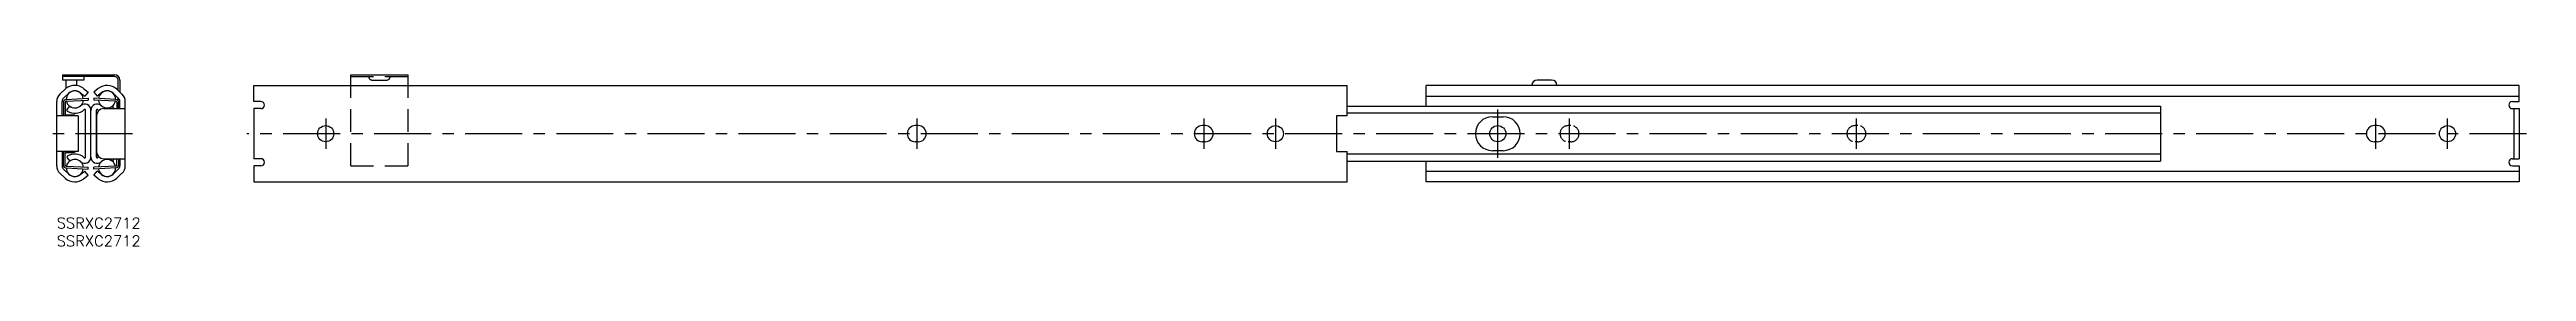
# Model space of a CAD drawing. Extents: x -2 to 689, y -8 to 40.
import ezdxf

# ---------------------------------------------------------------- set-up
doc = ezdxf.new("R2010")
doc.units = 0
doc.header["$LTSCALE"] = 0.5
doc.linetypes.add('CENTER', pattern=[50.8, 31.75, -6.35, 6.35, -6.35])
doc.linetypes.add('DASHED', pattern=[19.05, 12.7, -6.35])
for name, color, linetype in [('MSM_CENTER', 1, 'CENTER'), ('MSM_CONTINUOUS', 7, 'CONTINUOUS'), ('MSM_DASHED', 4, 'DASHED'), ('MSM_PART_NUMBER', 7, 'CONTINUOUS')]:
    doc.layers.add(name, color=color, linetype=linetype)
doc.styles.get("Standard").update_dxf_attribs({"font": 'txt.shx', "height": 3, "bigfont": 'bigfont.shx'})

# ---------------------------------------------------------------- blocks, each defined once
blk = doc.blocks.new('*U2')
at = {"layer": 'MSM_PART_NUMBER'}
blk.add_text('SSRXC2712', height=3, dxfattribs=at).set_placement((0, -3))
blk = doc.blocks.new('*U3')
at = {"layer": 'MSM_PART_NUMBER'}
blk.add_text('SSRXC2712', height=3, dxfattribs=at).set_placement((0, -8))

msp = doc.modelspace()

# ---------------------------------------------------------------- linework, layer by layer
at = {"layer": 'MSM_CENTER'}
for p, q in [((74.99, 27.75), (74.99, 19.25)), ((239.79, 27.75), (239.79, 19.25)), ((319.79, 27.75), (319.79, 19.25)), ((339.79, 27.75), (339.79, 19.25)), ((401.79, 16.75), (401.79, 30.25)), ((421.79, 19.25), (421.79, 27.75)), ((501.79, 19.25), (501.79, 27.75)), ((646.59, 19.25), (646.59, 27.75)), ((666.59, 19.25), (666.59, 27.75)), ((21.1, 23.5), (-2, 23.5)), ((688.59, 23.5), (52.99, 23.5))]:
    msp.add_line(p, q, dxfattribs=at)
at = {"layer": 'MSM_CONTINUOUS'}
for p, q in [((2.55, 36.11), (0.9, 34.57)), ((1.6, 40), (1.6, 38.5)), ((1.6, 40), (16.1, 40)), ((16.1, 39.5), (1.6, 39.5)), ((7.6, 38.5), (1.6, 38.5)), ((3.4, 34.85), (1.92, 33.47)), ((2.55, 38.5), (2.55, 36.1)), ((5.55, 38.5), (5.55, 36.97)), ((6.57, 34.96), (7.82, 33.95)), ((7.51, 36.13), (8.76, 35.12)), ((7.6, 39.5), (7.6, 38.5)), ((8.76, 35.12), (7.82, 33.95)), ((11.59, 36.13), (10.34, 35.12)), ((10.34, 35.12), (11.28, 33.95)), ((12.53, 34.96), (11.28, 33.95)), ((15.7, 34.85), (17.18, 33.47)), ((16.72, 35.95), (18.2, 34.57)), ((17.1, 35.59), (17.1, 38.5)), ((17.6, 38.5), (17.6, 35.13)), ((54.99, 37), (359.79, 37)), ((54.99, 32.5), (54.99, 37)), ((81.99, 40), (97.99, 40)), ((81.99, 37), (81.99, 40)), ((97.99, 37), (97.99, 40)), ((359.79, 28.5), (359.79, 37)), ((686.59, 37), (381.79, 37)), ((381.79, 31.17), (381.79, 37)), ((416.79, 38.5), (412.79, 38.5)), ((686.59, 32.5), (686.59, 37)), ((0, 14.5), (0, 32.5)), ((6, 28.5), (0, 28.5)), ((1.5, 28.5), (1.5, 32.5)), ((1.85, 32.27), (1.85, 29.05)), ((2.35, 32.27), (2.35, 29.05)), ((2.61, 33.07), (8.73, 33.39)), ((2.63, 32.57), (8.75, 32.89)), ((2.65, 28.75), (4.55, 28.75)), ((2.95, 30.3), (3.62, 31.18)), ((2.95, 29.82), (2.95, 30.3)), ((6, 28.5), (6, 18.5)), ((8.05, 16.93), (8.05, 30.07)), ((8.73, 33.39), (8.75, 32.89)), ((9.55, 16.98), (9.55, 30.02)), ((10.37, 33.39), (10.35, 32.89)), ((16.47, 32.57), (10.35, 32.89)), ((16.49, 33.07), (10.37, 33.39)), ((11.05, 16.93), (11.05, 30.07)), ((11.1, 28.5), (11.1, 16.8)), ((13.1, 30.5), (19.1, 30.5)), ((16, 30.5), (15.48, 31.18)), ((16.75, 32.27), (16.75, 30.5)), ((17.1, 32.74), (17.1, 33.54)), ((17.25, 30.5), (17.25, 32.27)), ((17.6, 30.5), (17.6, 32.5)), ((19.1, 14.5), (19.1, 32.5)), ((56.93, 32.5), (54.99, 32.5)), ((56.93, 30.5), (54.99, 30.5)), ((54.99, 30.5), (54.99, 16.5)), ((356.79, 28.5), (356.79, 18.5)), ((359.79, 28.5), (356.79, 28.5)), ((359.79, 31.18), (586.59, 31.18)), ((586.59, 29.2), (359.79, 29.2)), ((381.79, 33.95), (686.59, 33.95)), ((400.29, 28.25), (403.29, 28.25)), ((586.59, 31.18), (586.59, 15.82)), ((684.66, 32.5), (686.59, 32.5)), ((684.66, 30.5), (686.59, 30.5)), ((685.04, 30.5), (685.04, 16.5)), ((686.59, 30.5), (686.59, 16.5)), ((240.19, 25.75), (239.39, 25.75)), ((240.19, 21.25), (239.39, 21.25)), ((320.19, 25.75), (319.39, 25.75)), ((320.19, 21.25), (319.39, 21.25)), ((646.99, 25.75), (646.19, 25.75)), ((646.99, 21.25), (646.19, 21.25)), ((6, 18.5), (0, 18.5)), ((1.5, 18.5), (1.5, 14.5)), ((1.85, 14.73), (1.85, 17.95)), ((2.35, 14.73), (2.35, 17.95)), ((2.61, 13.93), (8.73, 13.61)), ((2.63, 14.43), (8.75, 14.11)), ((2.65, 18.25), (4.55, 18.25)), ((2.95, 17.18), (2.95, 16.7)), ((2.95, 16.7), (3.62, 15.82)), ((8.73, 13.61), (8.75, 14.11)), ((16.47, 14.43), (10.35, 14.11)), ((10.37, 13.61), (10.35, 14.11)), ((16.49, 13.93), (10.37, 13.61)), ((13.1, 16.5), (19.1, 16.5)), ((16, 16.5), (15.48, 15.82)), ((16.75, 14.73), (16.75, 16.5)), ((17.6, 14.5), (17.22, 14.5)), ((17.25, 16.5), (17.25, 14.73)), ((17.6, 16.5), (17.6, 14.5)), ((56.93, 16.5), (54.99, 16.5)), ((56.93, 14.5), (54.99, 14.5)), ((54.99, 14.5), (54.99, 10)), ((356.79, 18.5), (359.79, 18.5)), ((359.79, 10), (359.79, 18.5)), ((586.59, 17.8), (359.79, 17.8)), ((359.79, 15.82), (586.59, 15.82)), ((381.79, 10), (381.79, 15.83)), ((403.29, 18.75), (400.29, 18.75)), ((684.66, 16.5), (686.59, 16.5)), ((684.66, 14.5), (686.59, 14.5)), ((686.59, 14.5), (686.59, 10)), ((2.38, 11.05), (0.9, 12.43)), ((3.4, 12.15), (1.92, 13.53)), ((6.57, 12.04), (7.82, 13.05)), ((7.51, 10.87), (8.76, 11.88)), ((8.76, 11.88), (7.82, 13.05)), ((10.34, 11.88), (11.28, 13.05)), ((11.59, 10.87), (10.34, 11.88)), ((12.53, 12.04), (11.28, 13.05)), ((15.7, 12.15), (17.18, 13.53)), ((16.72, 11.05), (18.2, 12.43)), ((54.99, 10), (359.79, 10)), ((381.79, 13.05), (686.59, 13.05)), ((686.59, 10), (381.79, 10))]:
    msp.add_line(p, q, dxfattribs=at)
for centre in [(74.99, 23.5), (339.79, 23.5), (401.79, 23.5), (666.59, 23.5)]:
    msp.add_circle(centre, 2.25, dxfattribs=at)
for centre, radius, start, end in [((2.82, 32.5), 2.82, 132.99993, 180), ((5.05, 33.08), 3.92, 51.00021, 129.6733), ((5.05, 33.08), 2.38, 5.81017, 180.18984), ((5.05, 33.08), 2.42, 51.00021, 132.99973), ((14.05, 33.08), 3.92, 47.00027, 128.99979), ((14.05, 33.08), 2.38, 359.81016, 174.18983), ((14.05, 33.08), 2.42, 47.00027, 128.99979), ((16.1, 38.5), 1.5, 0, 90), ((16.1, 38.5), 1, 0, 90), ((16.28, 32.5), 2.82, 0, 47.00007), ((412.79, 37), 1.5, 90, 180), ((416.79, 37), 1.5, 0, 90), ((2.82, 32.5), 1.32, 133.1022, 180), ((2.65, 32.27), 0.8, 93, 180), ((2.65, 29.05), 0.8, 180, 223.47743), ((2.65, 32.27), 0.3, 93, 180), ((2.65, 29.05), 0.3, 180, 270.00983), ((5.05, 33.08), 2.38, 192.26824, 353.73175), ((5.05, 33.08), 3.88, 237.28536, 312.59898), ((5.05, 33.08), 2.38, 233.00002, 312.09324), ((4.55, 27.95), 0.8, 43.35556, 90.00983), ((7.82, 30.06), 1.73, 358.95297, 133.03074), ((7.82, 30.06), 0.226, 2.85201, 130.57053), ((11.28, 30.06), 1.73, 46.96926, 181.04703), ((11.28, 30.06), 0.226, 49.42947, 177.14799), ((13.1, 28.5), 2, 90, 180), ((14.05, 33.08), 3.88, 227.40102, 233.4607), ((14.05, 33.08), 2.38, 186.26825, 347.73176), ((14.05, 33.08), 2.38, 227.90676, 306.99998), ((16.45, 32.27), 0.3, 0, 87), ((16.45, 32.27), 0.8, 0, 87), ((16.28, 32.5), 1.32, 0, 46.8978), ((56.93, 31.5), 1, 270, 90), ((400.29, 23.5), 4.75, 90, 270), ((403.29, 23.5), 4.75, 270, 90), ((684.66, 31.5), 1, 90, 270), ((239.39, 23.5), 2.25, 90, 270), ((240.19, 23.5), 2.25, 270, 90), ((319.39, 23.5), 2.25, 90, 270), ((320.19, 23.5), 2.25, 270, 90), ((646.19, 23.5), 2.25, 90, 270), ((646.99, 23.5), 2.25, 270, 90), ((2.82, 14.5), 2.82, 180, 227.00007), ((2.82, 14.5), 1.32, 180, 226.8978), ((2.65, 17.95), 0.8, 136.52257, 180), ((2.65, 14.73), 0.8, 180, 267), ((2.65, 17.95), 0.3, 89.99017, 180), ((2.65, 14.73), 0.3, 180, 267), ((5.05, 13.92), 2.38, 179.81016, 354.18983), ((5.05, 13.92), 2.38, 6.26825, 167.73176), ((5.05, 13.92), 3.88, 47.40102, 122.71464), ((5.05, 13.92), 2.38, 47.90676, 126.99998), ((4.55, 19.05), 0.8, 269.99017, 316.64444), ((7.82, 16.94), 1.73, 226.96926, 1.04703), ((7.82, 16.94), 0.226, 229.42947, 357.14799), ((11.28, 16.94), 1.73, 178.95297, 313.03074), ((11.28, 16.94), 0.226, 182.85201, 310.57053), ((13.1, 18.5), 2, 180, 270), ((14.05, 13.92), 3.88, 126.5393, 132.59898), ((14.05, 13.92), 2.38, 12.26824, 173.73175), ((14.05, 13.92), 2.38, 185.81017, 0.18984), ((14.05, 13.92), 2.38, 53.00002, 132.09324), ((16.45, 14.73), 0.3, 273, 0), ((16.45, 14.73), 0.8, 273, 0), ((16.28, 14.5), 1.32, 313.1022, 0), ((16.28, 14.5), 2.82, 312.99993, 0), ((56.93, 15.5), 1, 270, 90), ((684.66, 15.5), 1, 90, 270), ((5.05, 13.92), 3.92, 227.00027, 308.99979), ((5.05, 13.92), 2.42, 227.00027, 308.99979), ((14.05, 13.92), 3.92, 231.00021, 312.99973), ((14.05, 13.92), 2.42, 231.00021, 312.99973)]:
    msp.add_arc(centre, radius, start, end, dxfattribs=at)
at = {"layer": 'MSM_DASHED'}
for p, q in [((81.99, 39.5), (97.99, 39.5)), ((81.99, 14.5), (81.99, 37)), ((87.99, 38.5), (91.99, 38.5)), ((97.99, 14.5), (97.99, 37)), ((422.19, 25.75), (421.39, 25.75)), ((422.19, 21.25), (421.39, 21.25)), ((502.19, 25.75), (501.39, 25.75)), ((502.19, 21.25), (501.39, 21.25)), ((81.99, 14.5), (97.99, 14.5))]:
    msp.add_line(p, q, dxfattribs=at)
for centre, radius, start, end in [((87.99, 39.5), 1, 180, 270), ((91.99, 39.5), 1, 270, 0), ((421.39, 23.5), 2.25, 90, 270), ((422.19, 23.5), 2.25, 270, 90), ((501.39, 23.5), 2.25, 90, 270), ((502.19, 23.5), 2.25, 270, 90)]:
    msp.add_arc(centre, radius, start, end, dxfattribs=at)

# ---------------------------------------------------------------- block references
at = {"layer": 'MSM_CONTINUOUS'}
for name in ['*U2', '*U3']:
    msp.add_blockref(name, (0, 0), dxfattribs=at)

doc.saveas('drawing.dxf')
